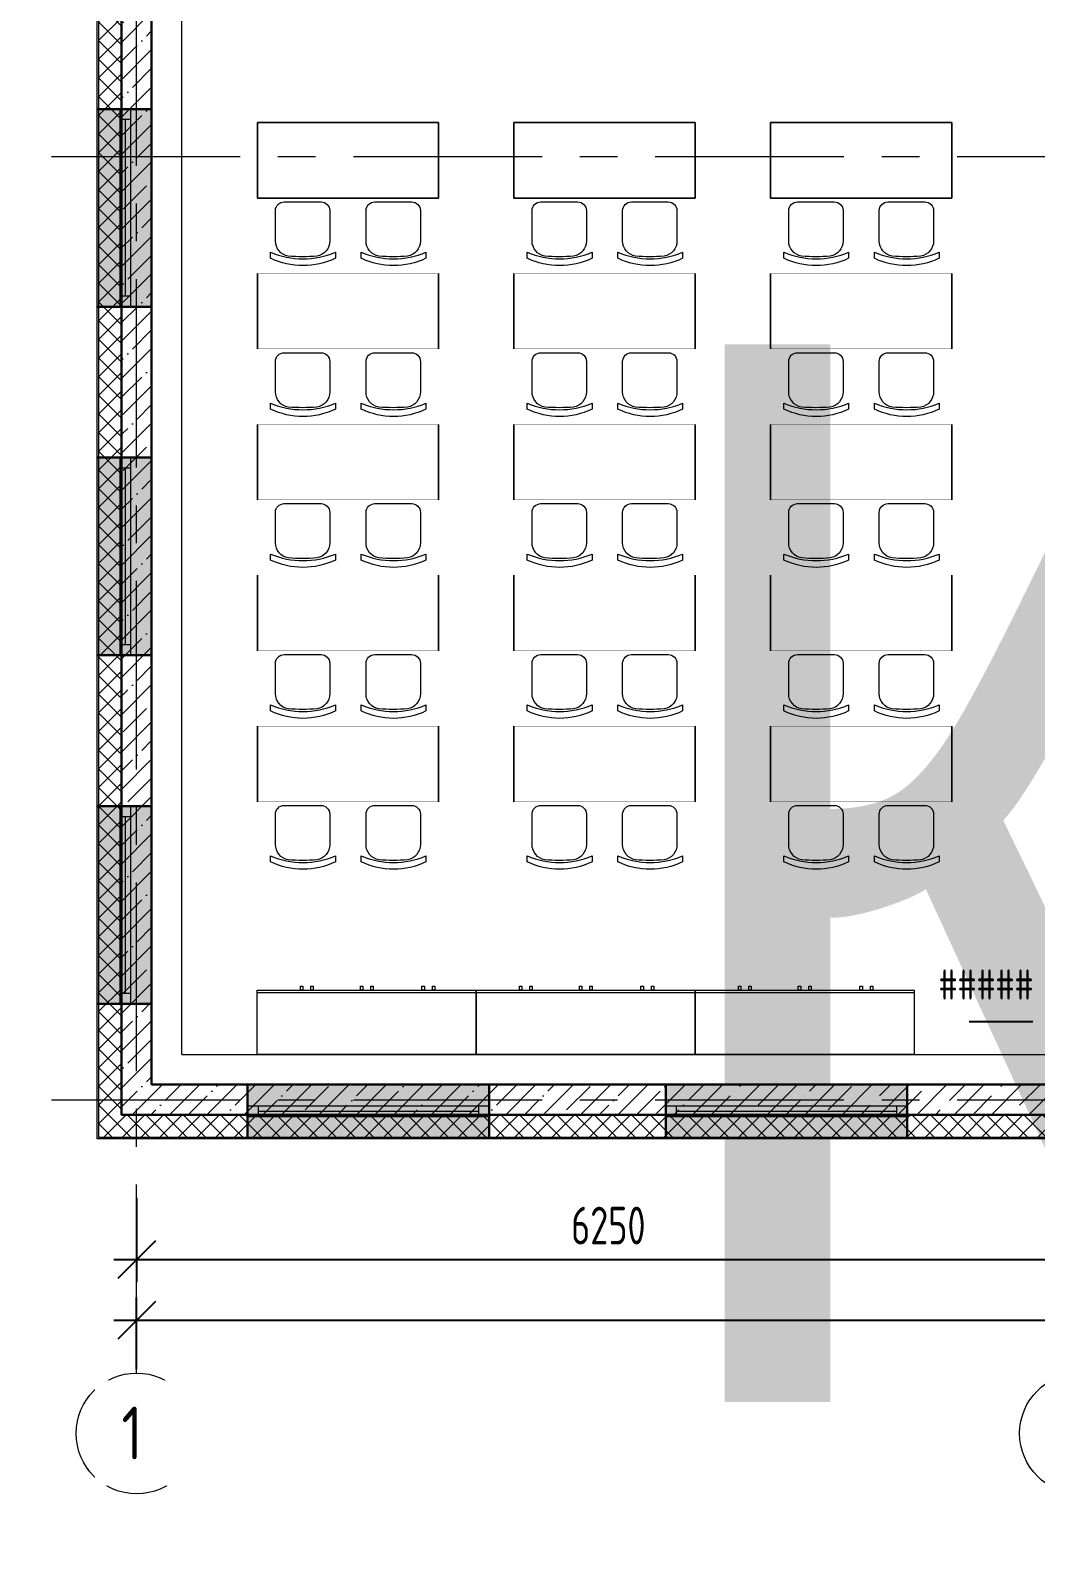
# Model space of a CAD drawing. Header units: millimetres. Extents: x -13407 to 115150, y -83292 to 109271.
# Drawn here: x -704 to 5956, y -2962 to 7087 of the extents above; entities that cross this region are included whole.
import ezdxf
from ezdxf.enums import TextEntityAlignment as Align

# ---------------------------------------------------------------- set-up
doc = ezdxf.new("R2018")
doc.units = ezdxf.units.MM
doc.linetypes.add('CENTER', pattern=[2, 1.25, -0.25, 0.25, -0.25])
doc.layers.get('Defpoints').update_dxf_attribs({"color": 6})
for name, color, linetype, lineweight in [('АР_Маркер экспликации', 239, 'Continuous', 13), ('АР_Навесной фасад', 5, 'Continuous', 5), ('АР_Номер помещения', 1, 'Continuous', 25), ('АР_Окна БЛОК', 250, 'Continuous', 13), ('АР_Оси', 193, 'Continuous', 9), ('АР_Оси размеры', 164, 'Continuous', 9), ('АР_Подоконники', 163, 'Continuous', 9), ('АР_Помещения_площадь', 19, 'Continuous', 9), ('АР_Сущ Несущая стена', 202, 'Continuous', 30), ('АР_Утеплитель', 250, 'Continuous', 9), ('АР_Штриховка монолит', 250, 'Continuous', 9), ('ТХ_мебель передв', 250, 'Continuous', 13)]:
    doc.layers.add(name, color=color, linetype=linetype, lineweight=lineweight)
doc.layers.add('АР_Названия помещений', color=124, linetype='Continuous', lineweight=5, plot=False)
doc.styles.add('ISOCPEUR', font='isocpeur.ttf', dxfattribs={"width": 0.7})
doc.styles.get("Standard").update_dxf_attribs({"font": 'arial.ttf'})
doc.styles.add('ГОСТ 2.304', font='isocpeur.ttf', dxfattribs={"width": 0.7})
doc.dimstyles.new('СПДС', dxfattribs={"dimscale": 100, "dimtxt": 2.5, "dimasz": 2.5, "dimexe": 1.5, "dimexo": 0, "dimgap": 1, "dimtad": 1, "dimdec": 0, "dimrnd": 1, "dimtxsty": 'ГОСТ 2.304', "dimblk": 'OBLIQUE', "dimcen": 2.5, "dimdle": 1.5, "dimadec": 0, "dimazin": 2, "dimtfac": 0.75, "dimtdec": 0, "dimtmove": 1, "dimatfit": 3, "dimfxl": 1, "dimtolj": 1, "dimarcsym": 1})

# ---------------------------------------------------------------- blocks, each defined once
blk = doc.blocks.new('*U156')
at = {"true_color": 0xffffff}
h = blk.add_hatch(color=7, dxfattribs=at)
h.dxf.hatch_style = 1
h.paths.add_polyline_path([(-1600, -140), (0, -140), (0, 220), (-1600, 220)])
at = {"lineweight": 30}
for p, q in [((-1600, -140), (-1600, 220)), ((0, -140), (0, 220))]:
    blk.add_line(p, q, dxfattribs=at)
for p, q in [((0, 220), (-1600, 220)), ((-1600, 70), (0, 70)), ((-1600, 0), (0, 0)), ((-1530, 0), (-1530, 70)), ((-1530, 35), (-70, 35)), ((-70, 0), (-70, 70)), ((-1600, -140), (0, -140)), ((-1600, -140), (-1600, -140)), ((-1600, -140), (-1600, -140)), ((0, -140), (0, -140)), ((0, -140), (0, -140))]:
    blk.add_line(p, q)
blk = doc.blocks.new('*U157')
at = {"true_color": 0xffffff}
h = blk.add_hatch(color=7, dxfattribs=at)
h.dxf.hatch_style = 1
h.paths.add_polyline_path([(-1600, -140), (0, -140), (0, 220), (-1600, 220)])
at = {"lineweight": 30}
for p, q in [((-1600, -140), (-1600, 220)), ((0, -140), (0, 220))]:
    blk.add_line(p, q, dxfattribs=at)
for p, q in [((0, 220), (-1600, 220)), ((-1600, 70), (0, 70)), ((-1600, 0), (0, 0)), ((-1530, 0), (-1530, 70)), ((-1530, 35), (-70, 35)), ((-70, 0), (-70, 70)), ((-1600, -140), (0, -140)), ((-1600, -140), (-1600, -140)), ((-1600, -140), (-1600, -140)), ((0, -140), (0, -140)), ((0, -140), (0, -140))]:
    blk.add_line(p, q)
blk = doc.blocks.new('*U129')
at = {"true_color": 0xffffff}
h = blk.add_hatch(color=7, dxfattribs=at)
h.dxf.hatch_style = 1
h.paths.add_polyline_path([(-1310, 140), (0, 140), (0, -220), (-1310, -220)])
at = {"lineweight": 30}
for p, q in [((-1310, 140), (-1310, -220)), ((0, 140), (0, -220))]:
    blk.add_line(p, q, dxfattribs=at)
for p, q in [((-1310, 140), (0, 140)), ((-1310, 140), (-1310, 140)), ((-1310, 140), (-1310, 140)), ((0, 140), (0, 140)), ((0, 140), (0, 140)), ((-1310, 0), (0, 0)), ((-1310, -70), (0, -70)), ((-1240, 0), (-1240, -70)), ((-1240, -35), (-70, -35)), ((-70, 0), (-70, -70)), ((0, -220), (-1310, -220))]:
    blk.add_line(p, q)
blk = doc.blocks.new('*U130')
at = {"true_color": 0xffffff}
h = blk.add_hatch(color=7, dxfattribs=at)
h.dxf.hatch_style = 1
h.paths.add_polyline_path([(-1310, 140), (0, 140), (0, -220), (-1310, -220)])
at = {"lineweight": 30}
for p, q in [((-1310, 140), (-1310, -220)), ((0, 140), (0, -220))]:
    blk.add_line(p, q, dxfattribs=at)
for p, q in [((-1310, 140), (0, 140)), ((-1310, 140), (-1310, 140)), ((-1310, 140), (-1310, 140)), ((0, 140), (0, 140)), ((0, 140), (0, 140)), ((-1310, 0), (0, 0)), ((-1310, -70), (0, -70)), ((-1240, 0), (-1240, -70)), ((-1240, -35), (-70, -35)), ((-70, 0), (-70, -70)), ((0, -220), (-1310, -220))]:
    blk.add_line(p, q)
blk = doc.blocks.new('*U103')
at = {"true_color": 0xffffff}
h = blk.add_hatch(color=7, dxfattribs=at)
h.dxf.hatch_style = 1
h.paths.add_polyline_path([(-1310, 140), (0, 140), (0, -220), (-1310, -220)])
at = {"lineweight": 30}
for p, q in [((-1310, 140), (-1310, -220)), ((0, 140), (0, -220))]:
    blk.add_line(p, q, dxfattribs=at)
for p, q in [((-1310, 140), (0, 140)), ((-1310, 140), (-1310, 140)), ((-1310, 140), (-1310, 140)), ((0, 140), (0, 140)), ((0, 140), (0, 140)), ((-1310, 0), (0, 0)), ((-1310, -70), (0, -70)), ((-1240, 0), (-1240, -70)), ((-1240, -35), (-70, -35)), ((-70, 0), (-70, -70)), ((0, -220), (-1310, -220))]:
    blk.add_line(p, q)
blk = doc.blocks.new('_Oblique')
at = {"color": 0, "linetype": 'ByBlock', "lineweight": -2}
blk.add_line((-0.5, -0.5), (0.5, 0.5), dxfattribs=at)
blk = doc.blocks.new('*D168')
at = {"layer": 'Defpoints', "color": 0, "ltscale": 100, "transparency": 16777216}
for p in [(0, -649), (6250, -649), (6250, -1059)]:
    blk.add_point(p, dxfattribs=at)
at = {"layer": 'АР_Оси размеры', "color": 0, "lineweight": -2, "ltscale": 100, "transparency": 16777216}
for p, q in [((0, -649), (0, -1209)), ((6250, -649), (6250, -1209)), ((-150, -1059), (6400, -1059))]:
    blk.add_line(p, q, dxfattribs=at)
at = {"layer": 'АР_Оси размеры', "color": 0, "lineweight": -2, "ltscale": 100, "transparency": 16777216, "xscale": 250, "yscale": 250, "zscale": 250, "rotation": 180}
blk.add_blockref('_Oblique', (0, -1059), dxfattribs=at)
at = {"layer": 'АР_Оси размеры', "color": 0, "lineweight": -2, "ltscale": 100, "transparency": 16777216, "xscale": 250, "yscale": 250, "zscale": 250}
blk.add_blockref('_Oblique', (6250, -1059), dxfattribs=at)
at = {"layer": 'АР_Оси размеры', "color": 0, "ltscale": 100, "transparency": 16777216, "insert": (3125, -834), "char_height": 250, "attachment_point": 5, "style": 'ГОСТ 2.304'}
blk.add_mtext('\\A1;6250', dxfattribs=at)
blk = doc.blocks.new('*D199')
at = {"layer": 'Defpoints', "color": 0, "ltscale": 100, "transparency": 16777216}
for p in [(68415, -1461), (0, -1786), (68415, -1786)]:
    blk.add_point(p, dxfattribs=at)
at = {"layer": 'АР_Оси размеры', "color": 0, "lineweight": -2, "ltscale": 100, "transparency": 16777216}
for p, q in [((0, -1786), (0, -1311)), ((68415, -1786), (68415, -1311)), ((-150, -1461), (68565, -1461))]:
    blk.add_line(p, q, dxfattribs=at)
at = {"layer": 'АР_Оси размеры', "color": 0, "lineweight": -2, "ltscale": 100, "transparency": 16777216, "xscale": 250, "yscale": 250, "zscale": 250, "rotation": 180}
blk.add_blockref('_Oblique', (0, -1461), dxfattribs=at)
at = {"layer": 'АР_Оси размеры', "color": 0, "lineweight": -2, "ltscale": 100, "transparency": 16777216, "xscale": 250, "yscale": 250, "zscale": 250}
blk.add_blockref('_Oblique', (68415, -1461), dxfattribs=at)
at = {"layer": 'АР_Оси размеры', "color": 0, "ltscale": 100, "transparency": 16777216, "insert": (34208, -1236), "char_height": 250, "attachment_point": 5, "style": 'ГОСТ 2.304'}
blk.add_mtext('\\A1;68415', dxfattribs=at)
blk = doc.blocks.new('*U257')
at = {"layer": 'Defpoints', "color": 7}
blk.add_line((-19291, -4419), (-19713, -4419), dxfattribs=at)
at = {"layer": 'Defpoints', "color": 7, "style": 'ISOCPEUR', "width": 0.7, "flags": 1}
blk.add_attdef('КАТЕГОРИЯ', (-499, -2092), '', height=250, dxfattribs=at)
at = {"layer": 'Defpoints', "color": 7, "style": 'ISOCPEUR', "width": 0.7}
blk.add_attdef('ПЛОЩАДЬ_ПОМЕЩЕНИЯ', text='', height=200, dxfattribs=at).set_placement((-19286, -4172), align=Align.MIDDLE_RIGHT)
at = {"layer": 'АР_Номер помещения', "color": 7, "style": 'ISOCPEUR', "width": 0.7}
blk.add_attdef('НОМЕР_ПОМЕЩЕНИЯ', text='', height=300, dxfattribs=at).set_placement((-21806, 2815), align=Align.MIDDLE_CENTER)
at = {"layer": 'АР_Помещения_площадь', "color": 7, "lineweight": 30, "width": 0.7, "flags": 104}
blk.add_attdef('ИМЯ_ПОМЕЩЕНИЯ', text='', height=100, dxfattribs=at).set_placement((158, 1217), align=Align.MIDDLE_CENTER)
blk = doc.blocks.new('тумба под доской')
for points in [[(-1451, -426), (0, -426), (0, 0), (-1451, 0)], [(-1165, -453), (-1149, -453), (-1149, -426), (-1165, -426)], [(-1096, -453), (-1080, -453), (-1080, -426), (-1096, -426)], [(-768, -453), (-752, -453), (-752, -426), (-768, -426)], [(-699, -453), (-683, -453), (-683, -426), (-699, -426)], [(-360, -453), (-344, -453), (-344, -426), (-360, -426)], [(-291, -453), (-275, -453), (-275, -426), (-291, -426)]]:
    blk.add_lwpolyline(points, close=True)
blk.add_lwpolyline([(-1451, -410), (0, -410)])
blk = doc.blocks.new('У018')
at = {"layer": 'ТХ_мебель передв', "ltscale": 100, "const_width": 2}
blk.add_lwpolyline([(94750, 82280), (95250, 82280), (95250, 81080), (94750, 81080)], close=True, dxfattribs=at)
blk = doc.blocks.new('Стул парты')
for points in [[(-95, -360, -0.36493), (-180, -259), (-180, -58, -0.414078), (-122, 0), (122, 0, -0.414078), (180, -58), (180, -259, -0.36493), (95, -360, -0.041656)], [(-212, -334, 0.203875), (217, -334), (217, -374, -0.227009), (-212, -374)]]:
    blk.add_lwpolyline(points, format="xyb", close=True)

msp = doc.modelspace()

# ---------------------------------------------------------------- hatches: boundary and pattern name
at = {"layer": 'АР_Утеплитель', "ltscale": 100}
h = msp.add_hatch(dxfattribs=at)
h.set_pattern_fill('ANSI37', color=256, scale=700)
h.set_pattern_definition([(45, (-945096.63, 49153.53), (-61.871843, 61.871843), []), (135, (-945096.63, 49153.53), (-61.871843, -61.871843), [])])
h.paths.add_polyline_path([(-100, 9610), (6250, 9610), (6250, 27480), (11889.8, 27480), (11889.8, 27630), (6100, 27630), (6100, 9760), (-250, 9760), (-250, -250), (13150, -250), (13150, 6100), (21270, 6100), (21270, 11290), (29537.4, 11290), (29537.4, 11040), (29687.4, 11040), (29687.4, 11440), (21120, 11440), (21120, 6250), (13000, 6250), (13000, -100), (-100, -100)])
at = {"layer": 'АР_Штриховка монолит', "ltscale": 100}
h = msp.add_hatch(dxfattribs=at)
h.set_pattern_fill('ANSI35', color=256, scale=700)
h.set_pattern_definition([(45, (-944996.7, 49831.52), (-123.743687, 123.743687), []), (45, (-944872.95, 49831.52), (-123.743687, 123.743687), [218.75, -43.75, 0, -43.75])])
h.paths.add_polyline_path([(100, 9410), (-100, 9410), (-100, -100), (12053.2, -100), (12053.2, 100), (100, 100)])

# ---------------------------------------------------------------- linework, layer by layer
at = {"layer": 'АР_Навесной фасад', "ltscale": 100}
for points in [[(-260, -260), (-260.4, 9770)], [(-250, -250), (-250.4, 9760)], [(13160, -260), (-260, -260)], [(13150, -250), (-250, -250)]]:
    msp.add_lwpolyline(points, dxfattribs=at)
at = {"layer": 'АР_Оси', "linetype": 'CENTER', "ltscale": 1000}
for p, q in [((0, -1811.3), (0, 12666.9)), ((-12563.8, 6250), (71033.4, 6250)), ((-12563.8, 0), (71033.4, 0))]:
    msp.add_line(p, q, dxfattribs=at)
at = {"layer": 'АР_Оси', "ltscale": 0.5}
for centre in [(0, -2211.3), (6250, -2211.3)]:
    msp.add_circle(centre, 400, dxfattribs=at)
at = {"layer": 'АР_Подоконники', "ltscale": 100}
for q in [(300, 9410), (6250, 300)]:
    msp.add_line((300, 300), q, dxfattribs=at)
at = {"layer": 'АР_Сущ Несущая стена', "ltscale": 100}
for p, q in [((-100, -100), (-100, 9610)), ((100, 100), (100, 9410)), ((100, 100), (12800, 100)), ((-100, -100), (13000, -100))]:
    msp.add_line(p, q, dxfattribs=at)
at = {"layer": 'ТХ_мебель передв'}
for p, q in [((1400, 6475.1), (800, 6475.1)), ((800, 6475.1), (800, 5975.1)), ((800, 5975.1), (800, 6475.1)), ((800, 6475.1), (1400, 6475.1)), ((1400, 6475.1), (800, 6475.1)), ((800, 6475.1), (800, 5975.1)), ((800, 5975.1), (800, 6475.1)), ((800, 6475.1), (1400, 6475.1)), ((2000, 6475.1), (1400, 6475.1)), ((2000, 6475.1), (1400, 6475.1)), ((1400, 6475.1), (2000, 6475.1)), ((2000, 6475.1), (1400, 6475.1)), ((2000, 6475.1), (1400, 6475.1)), ((1400, 6475.1), (2000, 6475.1)), ((2000, 5975.1), (2000, 6475.1)), ((2000, 5975.1), (2000, 6475.1)), ((2000, 6475.1), (2000, 5975.1)), ((2000, 5975.1), (2000, 6475.1)), ((2000, 5975.1), (2000, 6475.1)), ((2000, 6475.1), (2000, 5975.1)), ((2500, 6475.1), (2500, 5975.1)), ((2500, 6475.1), (2500, 5975.1)), ((2500, 5975.1), (2500, 6475.1)), ((3100, 6475.1), (2500, 6475.1)), ((3100, 6475.1), (2500, 6475.1)), ((2500, 6475.1), (3100, 6475.1)), ((2500, 6475.1), (2500, 5975.1)), ((2500, 6475.1), (2500, 5975.1)), ((2500, 5975.1), (2500, 6475.1)), ((3700, 6475.1), (3100, 6475.1)), ((3700, 6475.1), (3100, 6475.1)), ((3100, 6475.1), (3700, 6475.1)), ((3700, 5975.1), (3700, 6475.1)), ((3700, 5975.1), (3700, 6475.1)), ((3700, 6475.1), (3700, 5975.1)), ((3700, 5975.1), (3700, 6475.1)), ((3700, 5975.1), (3700, 6475.1)), ((3700, 6475.1), (3700, 5975.1)), ((4800, 6475.1), (4200, 6475.1)), ((4200, 6475.1), (4200, 5975.1)), ((4800, 6475.1), (4200, 6475.1)), ((4200, 6475.1), (4200, 5975.1)), ((4200, 5975.1), (4200, 6475.1)), ((4200, 6475.1), (4800, 6475.1)), ((4800, 6475.1), (4200, 6475.1)), ((4200, 6475.1), (4200, 5975.1)), ((4800, 6475.1), (4200, 6475.1)), ((4200, 6475.1), (4200, 5975.1)), ((4200, 5975.1), (4200, 6475.1)), ((4200, 6475.1), (4800, 6475.1)), ((5400, 6475.1), (4800, 6475.1)), ((5400, 6475.1), (4800, 6475.1)), ((4800, 6475.1), (5400, 6475.1)), ((5400, 6475.1), (4800, 6475.1)), ((5400, 6475.1), (4800, 6475.1)), ((4800, 6475.1), (5400, 6475.1)), ((5400, 5975.1), (5400, 6475.1)), ((5400, 5975.1), (5400, 6475.1)), ((5400, 6475.1), (5400, 5975.1)), ((5400, 5975.1), (5400, 6475.1)), ((5400, 5975.1), (5400, 6475.1)), ((5400, 6475.1), (5400, 5975.1)), ((800, 5975.1), (1400, 5975.1)), ((1400, 5975.1), (800, 5975.1)), ((1400, 5975.1), (2000, 5975.1)), ((1400, 5975.1), (2000, 5975.1)), ((2000, 5975.1), (1400, 5975.1)), ((2500, 5975.1), (3100, 5975.1)), ((2500, 5975.1), (3100, 5975.1)), ((3100, 5975.1), (2500, 5975.1)), ((3100, 5975.1), (3700, 5975.1)), ((3100, 5975.1), (3700, 5975.1)), ((3700, 5975.1), (3100, 5975.1)), ((4200, 5975.1), (4800, 5975.1)), ((4200, 5975.1), (4800, 5975.1)), ((4800, 5975.1), (4200, 5975.1)), ((4800, 5975.1), (5400, 5975.1)), ((4800, 5975.1), (5400, 5975.1)), ((5400, 5975.1), (4800, 5975.1)), ((800, 5475.1), (800, 4975.1)), ((800, 5475.1), (800, 4975.1)), ((800, 4975.1), (800, 5475.1)), ((2000, 4975.1), (2000, 5475.1)), ((2000, 4975.1), (2000, 5475.1)), ((2000, 5475.1), (2000, 4975.1)), ((2500, 5475.1), (2500, 4975.1)), ((2500, 5475.1), (2500, 4975.1)), ((2500, 4975.1), (2500, 5475.1)), ((3700, 4975.1), (3700, 5475.1)), ((3700, 4975.1), (3700, 5475.1)), ((3700, 5475.1), (3700, 4975.1)), ((4200, 5475.1), (4200, 4975.1)), ((4200, 5475.1), (4200, 4975.1)), ((4200, 4975.1), (4200, 5475.1)), ((5400, 4975.1), (5400, 5475.1)), ((5400, 4975.1), (5400, 5475.1)), ((5400, 5475.1), (5400, 4975.1)), ((800, 4475.1), (800, 3975.1)), ((800, 4475.1), (800, 3975.1)), ((800, 3975.1), (800, 4475.1)), ((2000, 3975.1), (2000, 4475.1)), ((2000, 3975.1), (2000, 4475.1)), ((2000, 4475.1), (2000, 3975.1)), ((2500, 4475.1), (2500, 3975.1)), ((2500, 4475.1), (2500, 3975.1)), ((2500, 3975.1), (2500, 4475.1)), ((3700, 3975.1), (3700, 4475.1)), ((3700, 3975.1), (3700, 4475.1)), ((3700, 4475.1), (3700, 3975.1)), ((4200, 4475.1), (4200, 3975.1)), ((4200, 4475.1), (4200, 3975.1)), ((4200, 3975.1), (4200, 4475.1)), ((5400, 3975.1), (5400, 4475.1)), ((5400, 3975.1), (5400, 4475.1)), ((5400, 4475.1), (5400, 3975.1)), ((800, 3475.1), (800, 2975.1)), ((800, 3475.1), (800, 2975.1)), ((800, 2975.1), (800, 3475.1)), ((2000, 2975.1), (2000, 3475.1)), ((2000, 2975.1), (2000, 3475.1)), ((2000, 3475.1), (2000, 2975.1)), ((2500, 3475.1), (2500, 2975.1)), ((2500, 3475.1), (2500, 2975.1)), ((2500, 2975.1), (2500, 3475.1)), ((3700, 2975.1), (3700, 3475.1)), ((3700, 2975.1), (3700, 3475.1)), ((3700, 3475.1), (3700, 2975.1)), ((4200, 3475.1), (4200, 2975.1)), ((4200, 3475.1), (4200, 2975.1)), ((4200, 2975.1), (4200, 3475.1)), ((5400, 2975.1), (5400, 3475.1)), ((5400, 2975.1), (5400, 3475.1)), ((5400, 3475.1), (5400, 2975.1)), ((800, 2475.1), (800, 1975.1)), ((800, 2475.1), (800, 1975.1)), ((800, 1975.1), (800, 2475.1)), ((2000, 1975.1), (2000, 2475.1)), ((2000, 1975.1), (2000, 2475.1)), ((2000, 2475.1), (2000, 1975.1)), ((2500, 2475.1), (2500, 1975.1)), ((2500, 2475.1), (2500, 1975.1)), ((2500, 1975.1), (2500, 2475.1)), ((3700, 1975.1), (3700, 2475.1)), ((3700, 1975.1), (3700, 2475.1)), ((3700, 2475.1), (3700, 1975.1)), ((4200, 2475.1), (4200, 1975.1)), ((4200, 2475.1), (4200, 1975.1)), ((4200, 1975.1), (4200, 2475.1)), ((5400, 1975.1), (5400, 2475.1)), ((5400, 1975.1), (5400, 2475.1)), ((5400, 2475.1), (5400, 1975.1))]:
    msp.add_line(p, q, dxfattribs=at)

# ---------------------------------------------------------------- block references
at = {"layer": 'АР_Маркер экспликации', "color": 7}
ref = msp.add_blockref('*U257', (25227.6, 4935.4), dxfattribs=at)
lines = msp.add_mtext('\\W0.8000;Кабинет истории Тип 1', dxfattribs={"layer": 'АР_Названия помещений', "insert": (3280.5, 5006.7), "char_height": 7009.713, "width": 926.94, "attachment_point": 1})
ref.add_attrib('ИМЯ_ПОМЕЩЕНИЯ', '', (3280.5, 5006.7), dxfattribs={"flags": 104}).embed_mtext(lines)
ref.add_attrib('ПЛОЩАДЬ_ПОМЕЩЕНИЯ', '#####', dxfattribs={"layer": 'Defpoints', "color": 7, "height": 200, "style": 'ISOCPEUR', "width": 0.7}).set_placement((5941.7, 763), align=Align.MIDDLE_RIGHT)
at = {"layer": 'АР_Окна БЛОК', "rotation": 270}
for name, p in [('*U103', (-40.1, 5255)), ('*U130', (-40.1, 2945)), ('*U129', (-40, 635))]:
    msp.add_blockref(name, p, dxfattribs=at)
at = {"layer": 'АР_Окна БЛОК', "xscale": -1, "rotation": 180}
for name, p in [('*U156', (2335, -40)), ('*U157', (5105, -40))]:
    msp.add_blockref(name, p, dxfattribs=at)
at = {"layer": 'ТХ_мебель передв', "rotation": 90.0000000000084}
for p in [(83080.2, -88774.9), (84780.2, -88774.9), (86480.2, -88774.9), (83080.2, -89774.9), (84780.2, -89774.9), (86480.2, -89774.9), (83080.2, -90774.9), (84780.2, -90774.9), (86480.2, -90774.9), (83080.2, -91774.9), (84780.2, -91774.9), (86480.2, -91774.9), (83080.2, -92774.9), (84780.2, -92774.9), (86480.2, -92774.9)]:
    msp.add_blockref('У018', p, dxfattribs=at)
at = {"layer": 'ТХ_мебель передв'}
for p in [(1100, 5950.1), (1700, 5950.1), (2800, 5950.1), (3400, 5950.1), (4500, 5950.1), (5100, 5950.1), (1100, 4950.1), (1700, 4950.1), (2800, 4950.1), (3400, 4950.1), (4500, 4950.1), (5100, 4950.1), (1100, 3950.1), (1700, 3950.1), (2800, 3950.1), (3400, 3950.1), (4500, 3950.1), (5100, 3950.1), (1100, 2950.1), (1700, 2950.1), (2800, 2950.1), (3400, 2950.1), (4500, 2950.1), (5100, 2950.1), (1100, 1950.1), (1700, 1950.1), (2800, 1950.1), (3400, 1950.1), (4500, 1950.1), (5100, 1950.1)]:
    msp.add_blockref('Стул парты', p, dxfattribs=at)
at = {"layer": 'ТХ_мебель передв', "xscale": -1, "rotation": 180}
for p in [(2250.6, 300), (3701.2, 300), (5151.8, 300)]:
    msp.add_blockref('тумба под доской', p, dxfattribs=at)

# ---------------------------------------------------------------- dimensions: what is measured, and where the dimension line sits
at = {"layer": 'АР_Оси размеры', "ltscale": 100}
for base, p1, p2, picture, middle in [((6250, -1058.6), (0, -648.7), (6250, -648.7), '*D168', (3125, -833.6)), ((68415, -1460.7), (0, -1786.3), (68415, -1786.3), '*D199', (34207.5, -1235.7))]:
    dim = msp.add_linear_dim(base=base, p1=p1, p2=p2, dimstyle='СПДС', dxfattribs=at)
    dim.commit()
    dim.dimension.update_dxf_attribs({"geometry": picture, "text_midpoint": middle})

# ---------------------------------------------------------------- next in the draw order: texts
at = {"layer": 'АР_Оси', "insert": (-99.8, -2033.5), "char_height": 350, "attachment_point": 1, "line_spacing_factor": 1.149209, "style": 'ГОСТ 2.304', "bg_fill": 2}
msp.add_mtext('{\\W0.8;1}', dxfattribs=at)

doc.saveas('drawing.dxf')
